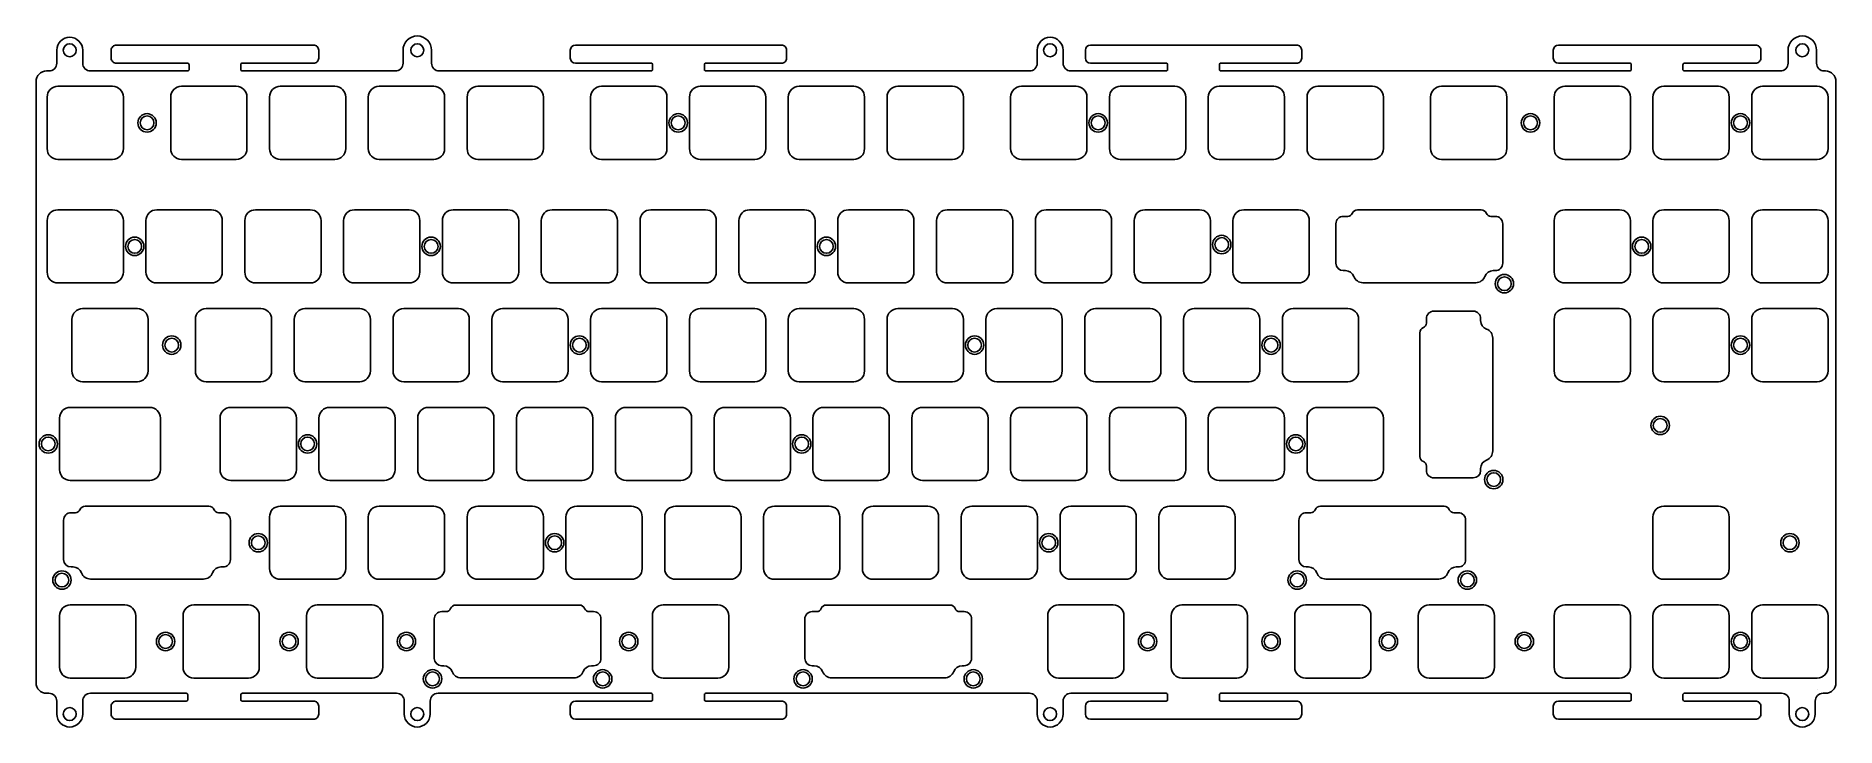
# Model space of a CAD drawing. Header units: millimetres. Extents: x -10 to 338, y -116 to 17.
import ezdxf

# ---------------------------------------------------------------- set-up
doc = ezdxf.new("R2010")
doc.units = ezdxf.units.MM
doc.layers.add('BLACK', color=7, linetype='CONTINUOUS')

msp = doc.modelspace()

# ---------------------------------------------------------------- linework, layer by layer
at = {"layer": 'BLACK', "linetype": 'Continuous'}
for p, q in [((-5.5, 11.500002), (-5.5, 14)), ((-0.5, 14), (-0.5, 11.5)), ((5, 14), (5, 12.5)), ((44, 15), (6, 15)), ((45, 12.5), (45, 14)), ((61.25, 11.5), (61.25, 14)), ((66.75, 14), (66.75, 11.5)), ((93.5, 14), (93.5, 12.5)), ((134.2, 15), (94.5, 15)), ((135.2, 12.5), (135.2, 14)), ((183.5, 11.5), (183.5, 14)), ((188.5, 14), (188.5, 11.5)), ((192.8, 14), (192.8, 12.5)), ((233.5, 15), (193.8, 15)), ((234.5, 12.5), (234.5, 14)), ((283, 14), (283, 12.5)), ((322, 15), (284, 15)), ((323, 12.5), (323, 14)), ((328.25, 11.5), (328.25, 14)), ((333.75, 14), (333.75, 11.5)), ((6, 11.5), (19.75, 11.5)), ((20, 10.25), (20, 11.25)), ((30, 11.25), (30, 10.25)), ((30.25, 11.5), (44, 11.5)), ((94.5, 11.5), (109.1, 11.5)), ((109.35, 10.25), (109.35, 11.25)), ((119.35, 11.25), (119.35, 10.25)), ((119.6, 11.5), (134.2, 11.5)), ((193.8, 11.5), (208.4, 11.5)), ((208.65, 10.25), (208.65, 11.25)), ((218.65, 11.25), (218.65, 10.25)), ((218.9, 11.5), (233.5, 11.5)), ((284, 11.5), (297.75, 11.5)), ((298, 10.25), (298, 11.25)), ((308, 11.25), (308, 10.25)), ((308.25, 11.5), (322, 11.5)), ((-9.5, -108), (-9.5, 8.000001)), ((-7.5, 10), (-7.000001, 10)), ((5.275, 7.050001), (-5.274997, 7.050001)), ((1, 10), (19.75, 10)), ((29.0875, 7.05), (18.537499, 7.05)), ((30.25, 10), (59.75, 10)), ((48.1375, 7.05), (37.587499, 7.05)), ((67.1875, 7.05), (56.637499, 7.05)), ((68.25, 10), (109.1, 10)), ((86.2375, 7.05), (75.687499, 7.05)), ((110.05, 7.05), (99.499999, 7.05)), ((129.1, 7.050001), (118.55, 7.050001)), ((119.6, 10), (182, 10)), ((148.15, 7.050001), (137.6, 7.050001)), ((167.2, 7.050001), (156.65, 7.050001)), ((191.0125, 7.05), (180.462499, 7.05)), ((190, 10), (208.4, 10)), ((210.0625, 7.05), (199.512499, 7.05)), ((229.1125, 7.05), (218.562499, 7.05)), ((218.9, 10), (297.75, 10)), ((248.1625, 7.05), (237.612499, 7.05)), ((271.975, 7.050001), (261.425, 7.050001)), ((295.7875, 7.050001), (285.2375, 7.050001)), ((314.8375, 7.050001), (304.2875, 7.050001)), ((308.25, 10), (326.75, 10)), ((333.8875, 7.050001), (323.3375, 7.050001)), ((335.25, 10), (335.5, 10)), ((337.5, 8), (337.5, -108)), ((-7.35, 4.974997), (-7.35, -4.974997)), ((7.35, 4.975001), (7.35, -4.974999)), ((16.4625, 4.975), (16.4625, -4.975001)), ((31.1625, 4.975), (31.1625, -4.975)), ((35.5125, 4.975), (35.5125, -4.975001)), ((50.2125, 4.975), (50.2125, -4.975)), ((54.5625, 4.975), (54.5625, -4.975001)), ((69.2625, 4.975), (69.2625, -4.975)), ((73.6125, 4.975), (73.6125, -4.975001)), ((88.3125, 4.975), (88.3125, -4.975)), ((97.425, 4.975), (97.425, -4.975001)), ((112.125, 4.975), (112.125, -4.975)), ((116.475, 4.975001), (116.475, -4.974999)), ((131.175, 4.975001), (131.175, -4.974999)), ((135.525, 4.975001), (135.525, -4.974999)), ((150.225, 4.975001), (150.225, -4.974999)), ((154.575, 4.975001), (154.575, -4.974999)), ((169.275, 4.975001), (169.275, -4.974999)), ((178.3875, 4.975), (178.3875, -4.975001)), ((193.0875, 4.975), (193.0875, -4.975)), ((197.4375, 4.975), (197.4375, -4.975001)), ((212.1375, 4.975), (212.1375, -4.975)), ((216.4875, 4.975), (216.4875, -4.975001)), ((231.1875, 4.975), (231.1875, -4.975)), ((235.5375, 4.975), (235.5375, -4.975001)), ((250.2375, 4.975), (250.2375, -4.975)), ((259.35, 4.975001), (259.35, -4.974999)), ((274.05, 4.975001), (274.05, -4.974999)), ((283.1625, 4.975001), (283.1625, -4.974999)), ((297.8625, 4.975001), (297.8625, -4.974999)), ((302.2125, 4.975001), (302.2125, -4.974999)), ((316.9125, 4.975001), (316.9125, -4.974999)), ((321.2625, 4.975001), (321.2625, -4.974999)), ((335.9625, 4.975001), (335.9625, -4.974999)), ((5.275, -7.049999), (-5.274998, -7.049999)), ((29.0875, -7.05), (18.5375, -7.05)), ((48.1375, -7.05), (37.5875, -7.05)), ((67.1875, -7.05), (56.6375, -7.05)), ((86.2375, -7.05), (75.6875, -7.05)), ((110.05, -7.05), (99.5, -7.05)), ((129.1, -7.049999), (118.55, -7.049999)), ((148.15, -7.049999), (137.6, -7.049999)), ((167.2, -7.049999), (156.65, -7.049999)), ((191.0125, -7.05), (180.4625, -7.05)), ((210.0625, -7.05), (199.5125, -7.05)), ((229.1125, -7.05), (218.5625, -7.05)), ((248.1625, -7.05), (237.6125, -7.05)), ((271.975, -7.049999), (261.425, -7.049999)), ((295.7875, -7.049999), (285.2375, -7.049999)), ((314.8375, -7.049999), (304.2875, -7.049999)), ((333.8875, -7.049999), (323.3375, -7.049999)), ((5.275, -16.762499), (-5.274996, -16.762499)), ((24.325, -16.762499), (13.775, -16.762499)), ((43.375, -16.762499), (32.825, -16.762499)), ((62.425, -16.762499), (51.875, -16.762499)), ((81.475, -16.762499), (70.925, -16.762499)), ((100.525, -16.762499), (89.975, -16.762499)), ((119.575, -16.762499), (109.025, -16.762499)), ((138.625, -16.762499), (128.075, -16.762499)), ((157.675, -16.762499), (147.125, -16.762499)), ((176.725, -16.762499), (166.175, -16.762499)), ((195.775, -16.7625), (185.224999, -16.7625)), ((214.825, -16.7625), (204.274999, -16.7625)), ((233.875, -16.7625), (223.324999, -16.7625)), ((245.247375, -16.784911), (245.247375, -16.7849)), ((245.247375, -16.7849), (269.102575, -16.7849)), ((295.7875, -16.762499), (285.2375, -16.762499)), ((314.8375, -16.762499), (304.2875, -16.762499)), ((333.8875, -16.762499), (323.3375, -16.762499)), ((-7.35, -18.837503), (-7.35, -28.787497)), ((7.35, -18.837499), (7.35, -28.787499)), ((11.7, -18.837499), (11.7, -28.787499)), ((26.4, -18.837499), (26.4, -28.787499)), ((30.75, -18.837499), (30.75, -28.787499)), ((45.45, -18.837499), (45.45, -28.787499)), ((49.8, -18.837499), (49.8, -28.787499)), ((64.5, -18.837499), (64.5, -28.787499)), ((68.85, -18.837499), (68.85, -28.787499)), ((83.55, -18.837499), (83.55, -28.787499)), ((87.9, -18.837499), (87.9, -28.787499)), ((102.6, -18.837499), (102.6, -28.787499)), ((106.95, -18.837499), (106.95, -28.787499)), ((121.65, -18.837499), (121.65, -28.787499)), ((126, -18.837499), (126, -28.787499)), ((140.7, -18.837499), (140.7, -28.787499)), ((145.05, -18.837499), (145.05, -28.787499)), ((159.75, -18.837499), (159.75, -28.787499)), ((164.1, -18.837499), (164.1, -28.787499)), ((178.8, -18.837499), (178.8, -28.787499)), ((183.15, -18.8375), (183.15, -28.787501)), ((197.85, -18.8375), (197.85, -28.7875)), ((202.2, -18.8375), (202.2, -28.787501)), ((216.9, -18.8375), (216.9, -28.7875)), ((221.25, -18.8375), (221.25, -28.787501)), ((235.95, -18.8375), (235.95, -28.7875)), ((241.099485, -27.06294), (241.099485, -19.4622)), ((242.536512, -18.03706), (243.390075, -18.03706)), ((243.390075, -18.037048), (243.390075, -18.03706)), ((270.959775, -18.03706), (271.825375, -18.03706)), ((273.250365, -19.46206), (273.250365, -27.0629)), ((283.1625, -18.837499), (283.1625, -28.787499)), ((297.8625, -18.837499), (297.8625, -28.787499)), ((302.2125, -18.837499), (302.2125, -28.787499)), ((316.9125, -18.837499), (316.9125, -28.787499)), ((321.2625, -18.837499), (321.2625, -28.787499)), ((335.9625, -18.837499), (335.9625, -28.787499)), ((5.275, -30.862499), (-5.274998, -30.862499)), ((24.325, -30.862499), (13.775, -30.862499)), ((43.375, -30.862499), (32.825, -30.862499)), ((62.425, -30.862499), (51.875, -30.862499)), ((81.475, -30.862499), (70.925, -30.862499)), ((100.525, -30.862499), (89.975, -30.862499)), ((119.575, -30.862499), (109.025, -30.862499)), ((138.625, -30.862499), (128.075, -30.862499)), ((157.675, -30.862499), (147.125, -30.862499)), ((176.725, -30.862499), (166.175, -30.862499)), ((195.775, -30.8625), (185.225, -30.8625)), ((214.825, -30.8625), (204.275, -30.8625)), ((233.875, -30.8625), (223.325, -30.8625)), ((242.928575, -28.48794), (242.524475, -28.48794)), ((268.050425, -30.82441), (246.299575, -30.82441)), ((271.813458, -28.48794), (271.421325, -28.48794)), ((295.7875, -30.862499), (285.2375, -30.862499)), ((314.8375, -30.862499), (304.2875, -30.862499)), ((333.8875, -30.862499), (323.3375, -30.862499)), ((-2.5875, -37.887503), (-2.5875, -47.837497)), ((10.0375, -35.812499), (-0.512496, -35.812499)), ((12.1125, -37.887499), (12.1125, -47.837499)), ((21.225, -37.887499), (21.225, -47.837499)), ((33.85, -35.812499), (23.3, -35.812499)), ((35.925, -37.887499), (35.925, -47.837499)), ((40.275, -37.887499), (40.275, -47.837499)), ((52.9, -35.812499), (42.35, -35.812499)), ((54.975, -37.887499), (54.975, -47.837499)), ((59.325, -37.887499), (59.325, -47.837499)), ((71.95, -35.812499), (61.4, -35.812499)), ((74.025, -37.887499), (74.025, -47.837499)), ((78.375, -37.887499), (78.375, -47.837499)), ((91, -35.812499), (80.45, -35.812499)), ((93.075, -37.887499), (93.075, -47.837499)), ((97.425, -37.887499), (97.425, -47.837499)), ((110.05, -35.812499), (99.5, -35.812499)), ((112.125, -37.887499), (112.125, -47.837499)), ((116.475, -37.887499), (116.475, -47.837499)), ((129.1, -35.812499), (118.55, -35.812499)), ((131.175, -37.887499), (131.175, -47.837499)), ((135.525, -37.887499), (135.525, -47.837499)), ((148.15, -35.812499), (137.6, -35.812499)), ((150.225, -37.887499), (150.225, -47.837499)), ((154.575, -37.887499), (154.575, -47.837499)), ((167.2, -35.812499), (156.65, -35.812499)), ((169.275, -37.887499), (169.275, -47.837499)), ((173.625, -37.887499), (173.625, -47.837499)), ((186.25, -35.812499), (175.7, -35.812499)), ((188.325, -37.887499), (188.325, -47.837499)), ((192.675, -37.887499), (192.675, -47.837499)), ((205.3, -35.812499), (194.75, -35.812499)), ((207.375, -37.887499), (207.375, -47.837499)), ((211.725, -37.887499), (211.725, -47.837499)), ((224.35, -35.812499), (213.8, -35.812499)), ((226.425, -37.887499), (226.425, -47.837499)), ((230.775, -37.887499), (230.775, -47.837499)), ((243.4, -35.812499), (232.85, -35.812499)), ((245.475, -37.887499), (245.475, -47.837499)), ((258.54331, -38.602725), (258.54331, -37.737125)), ((259.96831, -36.312135), (267.56915, -36.312135)), ((268.99419, -37.749042), (268.99419, -38.141175)), ((283.1625, -37.887499), (283.1625, -47.837499)), ((295.7875, -35.812499), (285.2375, -35.812499)), ((297.8625, -37.887499), (297.8625, -47.837499)), ((302.2125, -37.887499), (302.2125, -47.837499)), ((314.8375, -35.812499), (304.2875, -35.812499)), ((316.9125, -37.887499), (316.9125, -47.837499)), ((321.2625, -37.887499), (321.2625, -47.837499)), ((333.8875, -35.812499), (323.3375, -35.812499)), ((335.9625, -37.887499), (335.9625, -47.837499)), ((257.29115, -64.315125), (257.29115, -40.459925)), ((271.33066, -41.512075), (271.33066, -63.262925)), ((10.0375, -49.912499), (-0.512497, -49.912499)), ((33.85, -49.912499), (23.3, -49.912499)), ((52.9, -49.912499), (42.35, -49.912499)), ((71.95, -49.912499), (61.4, -49.912499)), ((91, -49.912499), (80.45, -49.912499)), ((110.05, -49.912499), (99.5, -49.912499)), ((129.1, -49.912499), (118.55, -49.912499)), ((148.15, -49.912499), (137.6, -49.912499)), ((167.2, -49.912499), (156.65, -49.912499)), ((186.25, -49.912499), (175.7, -49.912499)), ((205.3, -49.912499), (194.75, -49.912499)), ((224.35, -49.912499), (213.8, -49.912499)), ((243.4, -49.912499), (232.85, -49.912499)), ((295.7875, -49.912499), (285.2375, -49.912499)), ((314.8375, -49.912499), (304.2875, -49.912499)), ((333.8875, -49.912499), (323.3375, -49.912499)), ((12.41875, -54.862499), (-2.893746, -54.862499)), ((38.6125, -54.862499), (28.0625, -54.862499)), ((57.6625, -54.862499), (47.1125, -54.862499)), ((76.7125, -54.862499), (66.1625, -54.862499)), ((95.7625, -54.862499), (85.2125, -54.862499)), ((114.8125, -54.862499), (104.2625, -54.862499)), ((133.8625, -54.862499), (123.3125, -54.862499)), ((152.9125, -54.862499), (142.3625, -54.862499)), ((171.9625, -54.862499), (161.4125, -54.862499)), ((191.0125, -54.862499), (180.4625, -54.862499)), ((210.0625, -54.862499), (199.5125, -54.862499)), ((229.1125, -54.862499), (218.5625, -54.862499)), ((248.1625, -54.8625), (237.612499, -54.8625)), ((-4.96875, -56.937503), (-4.96875, -66.887497)), ((14.49375, -56.937499), (14.49375, -66.887499)), ((25.9875, -56.937499), (25.9875, -66.887499)), ((40.6875, -56.937499), (40.6875, -66.887499)), ((45.0375, -56.937499), (45.0375, -66.887499)), ((59.7375, -56.937499), (59.7375, -66.887499)), ((64.0875, -56.937499), (64.0875, -66.887499)), ((78.7875, -56.937499), (78.7875, -66.887499)), ((83.1375, -56.937499), (83.1375, -66.887499)), ((97.8375, -56.937499), (97.8375, -66.887499)), ((102.1875, -56.937499), (102.1875, -66.887499)), ((116.8875, -56.937499), (116.8875, -66.887499)), ((121.2375, -56.937499), (121.2375, -66.887499)), ((135.9375, -56.937499), (135.9375, -66.887499)), ((140.2875, -56.937499), (140.2875, -66.887499)), ((154.9875, -56.937499), (154.9875, -66.887499)), ((159.3375, -56.937499), (159.3375, -66.887499)), ((174.0375, -56.937499), (174.0375, -66.887499)), ((178.3875, -56.937499), (178.3875, -66.887499)), ((193.0875, -56.937499), (193.0875, -66.887499)), ((197.4375, -56.937499), (197.4375, -66.887499)), ((212.1375, -56.937499), (212.1375, -66.887499)), ((216.4875, -56.937499), (216.4875, -66.887499)), ((231.1875, -56.937499), (231.1875, -66.887499)), ((235.5375, -56.9375), (235.5375, -66.887501)), ((250.2375, -56.9375), (250.2375, -66.8875)), ((257.291161, -64.315125), (257.29115, -64.315125)), ((12.41875, -68.962499), (-2.893748, -68.962499)), ((38.6125, -68.962499), (28.0625, -68.962499)), ((57.6625, -68.962499), (47.1125, -68.962499)), ((76.7125, -68.962499), (66.1625, -68.962499)), ((95.7625, -68.962499), (85.2125, -68.962499)), ((114.8125, -68.962499), (104.2625, -68.962499)), ((133.8625, -68.962499), (123.3125, -68.962499)), ((152.9125, -68.962499), (142.3625, -68.962499)), ((171.9625, -68.962499), (161.4125, -68.962499)), ((191.0125, -68.962499), (180.4625, -68.962499)), ((210.0625, -68.962499), (199.5125, -68.962499)), ((229.1125, -68.962499), (218.5625, -68.962499)), ((248.1625, -68.9625), (237.6125, -68.9625)), ((258.543298, -66.172425), (258.54331, -66.172425)), ((258.54331, -67.025988), (258.54331, -66.172425)), ((267.56919, -68.463015), (259.96845, -68.463015)), ((268.99419, -66.633925), (268.99419, -67.038025)), ((-2.732238, -75.18706), (-1.878675, -75.18706)), ((-1.878675, -75.187048), (-1.878675, -75.18706)), ((-0.021375, -73.934911), (-0.021375, -73.9349)), ((-0.021375, -73.9349), (23.833825, -73.9349)), ((25.691025, -75.18706), (26.556625, -75.18706)), ((35.5125, -75.987499), (35.5125, -85.937499)), ((48.1375, -73.912499), (37.5875, -73.912499)), ((50.2125, -75.987499), (50.2125, -85.937499)), ((54.5625, -75.987499), (54.5625, -85.937499)), ((67.1875, -73.912499), (56.6375, -73.912499)), ((69.2625, -75.987499), (69.2625, -85.937499)), ((73.6125, -75.987499), (73.6125, -85.937499)), ((86.2375, -73.912499), (75.6875, -73.912499)), ((88.3125, -75.987499), (88.3125, -85.937499)), ((92.6625, -75.987499), (92.6625, -85.937499)), ((105.2875, -73.912499), (94.7375, -73.912499)), ((107.3625, -75.987499), (107.3625, -85.937499)), ((111.7125, -75.987499), (111.7125, -85.937499)), ((124.3375, -73.912499), (113.7875, -73.912499)), ((126.4125, -75.987499), (126.4125, -85.937499)), ((130.7625, -75.987499), (130.7625, -85.937499)), ((143.3875, -73.912499), (132.8375, -73.912499)), ((145.4625, -75.987499), (145.4625, -85.937499)), ((149.8125, -75.987499), (149.8125, -85.937499)), ((162.4375, -73.912499), (151.8875, -73.912499)), ((164.5125, -75.987499), (164.5125, -85.937499)), ((168.8625, -75.987499), (168.8625, -85.937499)), ((181.4875, -73.912499), (170.9375, -73.912499)), ((183.5625, -75.987499), (183.5625, -85.937499)), ((187.912499, -75.987499), (187.912499, -85.937499)), ((200.5375, -73.912499), (189.9875, -73.912499)), ((202.6125, -75.987499), (202.612499, -75.987499)), ((202.612499, -75.987499), (202.612499, -85.937499)), ((206.962499, -75.987499), (206.962499, -85.937499)), ((219.5875, -73.912499), (209.0375, -73.912499)), ((221.6625, -75.987499), (221.662499, -75.987499)), ((221.662499, -75.987499), (221.662499, -85.937499)), ((235.392762, -75.18706), (236.246325, -75.18706)), ((236.246325, -75.187048), (236.246325, -75.18706)), ((238.103625, -73.9349), (261.958825, -73.9349)), ((238.103625, -73.934911), (238.103625, -73.9349)), ((263.816025, -75.18706), (264.681625, -75.18706)), ((302.2125, -75.987499), (302.2125, -85.937499)), ((314.8375, -73.912499), (304.2875, -73.912499)), ((316.9125, -75.987499), (316.9125, -85.937499)), ((-4.169265, -84.21294), (-4.169265, -76.6122)), ((27.981615, -76.61206), (27.981615, -84.2129)), ((233.955735, -84.21294), (233.955735, -76.6122)), ((266.106615, -76.61206), (266.106615, -84.2129)), ((-2.340175, -85.63794), (-2.744275, -85.63794)), ((26.544708, -85.63794), (26.152575, -85.63794)), ((235.784825, -85.63794), (235.380725, -85.63794)), ((264.669708, -85.63794), (264.277575, -85.63794)), ((22.781675, -87.97441), (1.030825, -87.97441)), ((48.1375, -88.012499), (37.5875, -88.012499)), ((67.1875, -88.012499), (56.6375, -88.012499)), ((86.2375, -88.012499), (75.6875, -88.012499)), ((105.2875, -88.012499), (94.7375, -88.012499)), ((124.3375, -88.012499), (113.7875, -88.012499)), ((143.3875, -88.012499), (132.8375, -88.012499)), ((162.4375, -88.012499), (151.8875, -88.012499)), ((181.4875, -88.012499), (170.9375, -88.012499)), ((200.5375, -88.012499), (189.9875, -88.012499)), ((219.5875, -88.012499), (209.0375, -88.012499)), ((260.906675, -87.97441), (239.155825, -87.97441)), ((314.8375, -88.012499), (304.2875, -88.012499)), ((7.65625, -92.9625), (-2.893751, -92.9625)), ((31.46875, -92.9625), (20.918749, -92.9625)), ((55.28125, -92.9625), (44.731249, -92.9625)), ((71.416125, -92.984911), (71.416125, -92.9849)), ((71.416125, -92.9849), (95.271325, -92.9849)), ((121.95625, -92.9625), (111.406249, -92.9625)), ((142.853625, -92.984911), (142.853625, -92.9849)), ((142.853625, -92.9849), (166.708825, -92.9849)), ((198.15625, -92.9625), (187.606249, -92.9625)), ((221.96875, -92.9625), (211.418749, -92.9625)), ((245.78125, -92.9625), (235.231249, -92.9625)), ((269.59375, -92.9625), (259.043749, -92.9625)), ((295.7875, -92.962499), (285.2375, -92.962499)), ((314.8375, -92.962499), (304.2875, -92.962499)), ((333.8875, -92.962499), (323.3375, -92.962499)), ((-4.96875, -95.0375), (-4.96875, -104.987501)), ((9.73125, -95.0375), (9.73125, -104.9875)), ((18.84375, -95.0375), (18.84375, -104.987501)), ((33.54375, -95.0375), (33.54375, -104.9875)), ((42.65625, -95.0375), (42.65625, -104.987501)), ((57.35625, -95.0375), (57.35625, -104.9875)), ((67.268235, -103.26294), (67.268235, -95.6622)), ((68.705262, -94.23706), (69.558825, -94.23706)), ((69.558825, -94.237048), (69.558825, -94.23706)), ((97.128525, -94.23706), (97.994125, -94.23706)), ((99.419115, -95.66206), (99.419115, -103.2629)), ((109.33125, -95.0375), (109.33125, -104.987501)), ((124.03125, -95.0375), (124.03125, -104.9875)), ((138.705735, -103.26294), (138.705735, -95.6622)), ((140.142762, -94.23706), (140.996325, -94.23706)), ((140.996325, -94.237048), (140.996325, -94.23706)), ((168.566025, -94.23706), (169.431625, -94.23706)), ((170.856615, -95.66206), (170.856615, -103.2629)), ((185.53125, -95.0375), (185.53125, -104.987501)), ((200.23125, -95.0375), (200.23125, -104.9875)), ((209.34375, -95.0375), (209.34375, -104.987501)), ((224.04375, -95.0375), (224.04375, -104.9875)), ((233.15625, -95.0375), (233.15625, -104.987501)), ((247.85625, -95.0375), (247.85625, -104.9875)), ((256.96875, -95.0375), (256.96875, -104.987501)), ((271.66875, -95.0375), (271.66875, -104.9875)), ((283.1625, -95.037499), (283.1625, -104.987499)), ((297.8625, -95.037499), (297.8625, -104.987499)), ((302.2125, -95.037499), (302.2125, -104.987499)), ((316.9125, -95.037499), (316.9125, -104.987499)), ((321.2625, -95.037499), (321.2625, -104.987499)), ((335.9625, -95.037499), (335.9625, -104.987499)), ((7.65625, -107.0625), (-2.89375, -107.0625)), ((31.46875, -107.0625), (20.91875, -107.0625)), ((55.28125, -107.0625), (44.73125, -107.0625)), ((69.097325, -104.68794), (68.693225, -104.68794)), ((94.219175, -107.02441), (72.468325, -107.02441)), ((97.982208, -104.68794), (97.590075, -104.68794)), ((121.95625, -107.0625), (111.40625, -107.0625)), ((140.534825, -104.68794), (140.130725, -104.68794)), ((165.656675, -107.02441), (143.905825, -107.02441)), ((169.419708, -104.68794), (169.027575, -104.68794)), ((198.15625, -107.0625), (187.60625, -107.0625)), ((221.96875, -107.0625), (211.41875, -107.0625)), ((245.78125, -107.0625), (235.23125, -107.0625)), ((269.59375, -107.0625), (259.04375, -107.0625)), ((295.7875, -107.062499), (285.2375, -107.062499)), ((314.8375, -107.062499), (304.2875, -107.062499)), ((333.8875, -107.062499), (323.3375, -107.062499)), ((-7.500001, -110), (-7.000002, -110)), ((19.5, -110), (1, -110)), ((19.75, -111.25), (19.75, -110.25)), ((30, -110.25), (30, -111.25)), ((30.25, -110), (60, -110)), ((68, -110), (109.1, -110)), ((109.35, -111.25), (109.35, -110.25)), ((119.35, -110.25), (119.35, -111.25)), ((119.6, -110), (182, -110)), ((190, -110), (208.4, -110)), ((208.65, -110.25), (208.65, -111.25)), ((218.65, -111.25), (218.65, -110.25)), ((297.75, -110), (218.9, -110)), ((298, -111.25), (298, -110.25)), ((308, -110.25), (308, -111.25)), ((327, -110), (308.25, -110)), ((333.863799, -109.311539), (333.863799, -109.311513)), ((335, -110), (335.5, -110)), ((-5.5, -114), (-5.5, -111.500001)), ((-0.5, -111.5), (-0.5, -114)), ((5, -112.5), (5, -114)), ((19.5, -111.5), (6, -111.5)), ((44, -111.5), (30.25, -111.5)), ((45, -114), (45, -112.5)), ((61.5, -114), (61.5, -111.5)), ((66.5, -111.5), (66.5, -114)), ((93.5, -112.5), (93.5, -114)), ((109.1, -111.5), (94.5, -111.5)), ((134.2, -111.5), (119.6, -111.5)), ((135.2, -114), (135.2, -112.5)), ((183.5, -114), (183.5, -111.5)), ((188.5, -114), (188.5, -111.5)), ((192.8, -114), (192.8, -112.5)), ((193.8, -111.5), (208.4, -111.5)), ((218.9, -111.5), (233.5, -111.5)), ((234.5, -112.5), (234.5, -114)), ((283, -112.5), (283, -114)), ((297.75, -111.5), (284, -111.5)), ((322, -111.5), (308.25, -111.5)), ((323, -114), (323, -112.5)), ((328.5, -114), (328.5, -111.5)), ((333.5, -111.5), (333.5, -114)), ((6, -115), (44, -115)), ((94.5, -115), (134.2, -115)), ((233.5, -115), (193.8, -115)), ((284, -115), (322, -115))]:
    msp.add_line(p, q, dxfattribs=at)
at = {"layer": 'BLACK'}
for centre, radius in [((-3, 14), 1.25), ((64, 14), 1.25), ((186, 14), 1.25), ((331, 14), 1.25), ((11.906249, 0.000001), 1.775), ((11.906249, 0.000001), 1.325), ((114.299999, 0.000001), 1.775), ((114.299999, 0.000001), 1.325), ((195.262499, 0.000001), 1.775), ((195.262499, 0.000001), 1.325), ((278.606249, 0.000001), 1.775), ((278.606249, 0.000001), 1.325), ((319.087499, 0.000001), 1.775), ((319.087499, 0.000001), 1.325), ((9.524999, -23.812499), 1.775), ((9.524999, -23.812499), 1.325), ((66.674999, -23.812499), 1.775), ((66.674999, -23.812499), 1.325), ((142.874999, -23.812499), 1.775), ((142.874999, -23.812499), 1.325), ((219.084199, -23.462499), 1.775), ((219.084199, -23.462499), 1.325), ((300.037499, -23.812499), 1.775), ((300.037499, -23.812499), 1.325), ((273.575, -31.0125), 1.775), ((273.575, -31.0125), 1.325), ((16.668749, -42.862499), 1.775), ((16.668749, -42.862499), 1.325), ((95.249999, -42.862499), 1.775), ((95.249999, -42.862499), 1.325), ((171.449999, -42.862499), 1.775), ((171.449999, -42.862499), 1.325), ((228.599999, -42.862499), 1.775), ((228.599999, -42.862499), 1.325), ((319.087499, -42.862499), 1.775), ((319.087499, -42.862499), 1.325), ((303.609374, -58.340624), 1.775), ((303.609374, -58.340624), 1.325), ((-7.143751, -61.912499), 1.775), ((-7.143751, -61.912499), 1.325), ((42.862499, -61.912499), 1.775), ((42.862499, -61.912499), 1.325), ((138.112499, -61.912499), 1.775), ((138.112499, -61.912499), 1.325), ((233.3625, -61.9125), 1.775), ((233.3625, -61.9125), 1.325), ((271.51875, -68.7875), 1.775), ((271.51875, -68.7875), 1.325), ((33.337499, -80.962499), 1.775), ((33.337499, -80.962499), 1.325), ((90.487499, -80.962499), 1.775), ((90.487499, -80.962499), 1.325), ((185.737499, -80.962499), 1.775), ((185.737499, -80.962499), 1.325), ((328.612499, -80.962499), 1.775), ((328.612499, -80.962499), 1.325), ((-4.49375, -88.1625), 1.775), ((233.63125, -88.1625), 1.775), ((266.43125, -88.1625), 1.775), ((-4.49375, -88.1625), 1.325), ((233.63125, -88.1625), 1.325), ((266.43125, -88.1625), 1.325), ((15.478199, -100.0125), 1.775), ((15.478199, -100.0125), 1.325), ((39.290699, -100.0125), 1.775), ((39.290699, -100.0125), 1.325), ((61.912574, -100.0125), 1.775), ((61.912574, -100.0125), 1.325), ((104.775074, -100.0125), 1.775), ((104.775074, -100.0125), 1.325), ((204.787574, -100.0125), 1.775), ((204.787574, -100.0125), 1.325), ((228.600074, -100.0125), 1.775), ((228.600074, -100.0125), 1.325), ((251.221949, -100.0125), 1.775), ((251.221949, -100.0125), 1.325), ((277.415624, -100.012499), 1.775), ((277.415624, -100.012499), 1.325), ((319.087499, -100.012499), 1.775), ((319.087499, -100.012499), 1.325), ((66.94375, -107.2125), 1.775), ((66.94375, -107.2125), 1.325), ((99.74375, -107.2125), 1.775), ((99.74375, -107.2125), 1.325), ((138.38125, -107.2125), 1.775), ((138.38125, -107.2125), 1.325), ((171.18125, -107.2125), 1.775), ((171.18125, -107.2125), 1.325), ((-3, -114), 1.25), ((64, -114), 1.25), ((186, -114), 1.25), ((331, -114), 1.25)]:
    msp.add_circle(centre, radius, dxfattribs=at)
for centre, radius, start, end in [((-3, 14), 2.5, 0, 180), ((5.999999, 14.000001), 0.999999, 89.9999427, 180.0000573), ((44.000049, 14.000001), 0.999999, 359.9999427, 90.0028075), ((64, 14), 2.75, 0, 180), ((94.500049, 14.000001), 1.000049, 90.0028075, 180.00005729), ((134.200049, 14.000001), 0.999999, 359.9999427, 90.0028075), ((186, 14), 2.5, 0, 180), ((193.800049, 14.000001), 1.000049, 90.0028075, 180.00005729), ((233.500049, 14.000001), 0.999999, 359.9999427, 90.0028075), ((284.000049, 14.000001), 1.000049, 90.0028075, 180.00005729), ((322.000049, 14.000001), 0.999999, 359.9999427, 90.0028075), ((331, 14), 2.75, 0, 180), ((-7.000001, 11.500001), 1.500001, 270, 0.0000382), ((1.000001, 11.500001), 1.500001, 180.0000382, 269.9999618), ((5.999999, 12.499999), 0.999999, 179.9999427, 270.0000573), ((19.750049, 11.250001), 0.249999, 359.99977077, 90.01123002), ((30.249949, 11.250001), 0.249949, 89.98831161, 180.00022923), ((44.000049, 12.500001), 0.999951, 269.99719251, 359.9999427), ((59.750049, 11.500001), 1.499951, 269.99812834, 359.9999618), ((68.250049, 11.500001), 1.500001, 180.0000382, 269.99812834), ((94.500049, 12.500001), 1.000001, 180.00005729, 269.99719251), ((109.100049, 11.250001), 0.249999, 359.99977077, 90.01123002), ((119.599949, 11.250001), 0.249949, 89.98831161, 180.00022923), ((134.200049, 12.500001), 0.999951, 269.99719251, 359.9999427), ((182.000049, 11.500001), 1.499951, 269.99812834, 359.9999618), ((190.000049, 11.500001), 1.500001, 180.0000382, 269.99812834), ((193.800049, 12.500001), 1.000001, 180.00005729, 269.99719251), ((208.400049, 11.250001), 0.249999, 359.99977077, 90.01123002), ((218.899949, 11.250001), 0.249949, 89.98831161, 180.00022923), ((233.500049, 12.500001), 0.999951, 269.99719251, 359.9999427), ((284.000049, 12.500001), 1.000001, 180.00005729, 269.99719251), ((297.750049, 11.250001), 0.249999, 359.99977077, 90.01123002), ((308.249949, 11.250001), 0.249949, 89.98831161, 180.00022923), ((322.000049, 12.500001), 0.999951, 269.99719251, 359.9999427), ((326.750049, 11.500001), 1.499951, 269.99812834, 359.9999618), ((335.250049, 11.500001), 1.500001, 180.0000382, 269.99812834), ((-7.500001, 8.000001), 1.999999, 89.99997135, 180), ((-5.274996, 4.974997), 2.075004, 90.00002761, 180), ((5.275, 4.975001), 2.075, 0, 90), ((18.537504, 4.974996), 2.075004, 90.00013806, 179.99988955), ((19.750049, 10.250001), 0.249951, 269.98877007, 359.99977077), ((29.0875, 4.975), 2.075, 0, 90), ((30.249949, 10.250001), 0.250001, 180.00022923, 270.01168829), ((37.587504, 4.974996), 2.075004, 90.00013806, 179.99988955), ((48.1375, 4.975), 2.075, 0, 90), ((56.637504, 4.974996), 2.075004, 90.00013806, 179.99988955), ((67.1875, 4.975), 2.075, 0, 90), ((75.687504, 4.974996), 2.075004, 90.00013806, 179.99988955), ((86.2375, 4.975), 2.075, 0, 90), ((99.500004, 4.974996), 2.075004, 90.00013806, 179.99988955), ((109.100049, 10.250001), 0.249951, 269.98877007, 359.99977077), ((110.05, 4.975), 2.075, 0, 90), ((118.55, 4.975001), 2.075, 90, 180), ((119.599949, 10.250001), 0.250001, 180.00022923, 270.01168829), ((129.1, 4.975001), 2.075, 0, 90), ((137.6, 4.975001), 2.075, 90, 180), ((148.15, 4.975001), 2.075, 0, 90), ((156.65, 4.975001), 2.075, 90, 180), ((167.2, 4.975001), 2.075, 0, 90), ((180.462504, 4.974996), 2.075004, 90.00013806, 179.99988955), ((191.0125, 4.975), 2.075, 0, 90), ((199.512504, 4.974996), 2.075004, 90.00013806, 179.99988955), ((208.400049, 10.250001), 0.249951, 269.98877007, 359.99977077), ((210.0625, 4.975), 2.075, 0, 90), ((218.562504, 4.974996), 2.075004, 90.00013806, 179.99988955), ((218.899949, 10.250001), 0.250001, 180.00022923, 270.01168829), ((229.1125, 4.975), 2.075, 0, 90), ((237.612504, 4.974996), 2.075004, 90.00013806, 179.99988955), ((248.1625, 4.975), 2.075, 0, 90), ((261.425, 4.975001), 2.075, 90, 180), ((271.975, 4.975001), 2.075, 0, 90), ((285.2375, 4.975001), 2.075, 90, 180), ((295.7875, 4.975001), 2.075, 0, 90), ((297.750049, 10.250001), 0.249951, 269.98877007, 359.99977077), ((304.2875, 4.975001), 2.075, 90, 180), ((308.249949, 10.250001), 0.250001, 180.00022923, 270.01168829), ((314.8375, 4.975001), 2.075, 0, 90), ((323.3375, 4.975001), 2.075, 90, 180), ((333.8875, 4.975001), 2.075, 0, 90), ((335.500049, 8.000001), 1.999999, 359.99997135, 90.00140375), ((-5.274998, -4.974997), 2.075002, 180, 270), ((5.275, -4.974999), 2.075, 270, 0), ((18.537502, -4.974998), 2.075002, 180.00008284, 269.99994478), ((29.0875, -4.975), 2.075, 270, 0), ((37.587502, -4.974998), 2.075002, 180.00008284, 269.99994478), ((48.1375, -4.975), 2.075, 270, 0), ((56.637502, -4.974998), 2.075002, 180.00008284, 269.99994478), ((67.1875, -4.975), 2.075, 270, 0), ((75.687502, -4.974998), 2.075002, 180.00008284, 269.99994478), ((86.2375, -4.975), 2.075, 270, 0), ((99.500002, -4.974998), 2.075002, 180.00008284, 269.99994478), ((110.05, -4.975), 2.075, 270, 0), ((118.55, -4.974999), 2.075, 180, 270), ((129.1, -4.974999), 2.075, 270, 0), ((137.6, -4.974999), 2.075, 180, 270), ((148.15, -4.974999), 2.075, 270, 0), ((156.65, -4.974999), 2.075, 180, 270), ((167.2, -4.974999), 2.075, 270, 0), ((180.462502, -4.974998), 2.075002, 180.00008284, 269.99994478), ((191.0125, -4.975), 2.075, 270, 0), ((199.512502, -4.974998), 2.075002, 180.00008284, 269.99994478), ((210.0625, -4.975), 2.075, 270, 0), ((218.562502, -4.974998), 2.075002, 180.00008284, 269.99994478), ((229.1125, -4.975), 2.075, 270, 0), ((237.612502, -4.974998), 2.075002, 180.00008284, 269.99994478), ((248.1625, -4.975), 2.075, 270, 0), ((261.425, -4.974999), 2.075, 180, 270), ((271.975, -4.974999), 2.075, 270, 0), ((285.2375, -4.974999), 2.075, 180, 270), ((295.7875, -4.974999), 2.075, 270, 0), ((304.2875, -4.974999), 2.075, 180, 270), ((314.8375, -4.974999), 2.075, 270, 0), ((323.3375, -4.974999), 2.075, 180, 270), ((333.8875, -4.974999), 2.075, 270, 0), ((-5.274996, -18.837503), 2.075004, 90, 180), ((5.275, -18.837499), 2.075, 0, 90), ((13.775, -18.837499), 2.075, 90, 180), ((24.325, -18.837499), 2.075, 0, 90), ((32.825, -18.837499), 2.075, 90, 180), ((43.375, -18.837499), 2.075, 0, 90), ((51.875, -18.837499), 2.075, 90, 180), ((62.425, -18.837499), 2.075, 0, 90), ((70.925, -18.837499), 2.075, 90, 180), ((81.475, -18.837499), 2.075, 0, 90), ((89.975, -18.837499), 2.075, 90, 180), ((100.525, -18.837499), 2.075, 0, 90), ((109.025, -18.837499), 2.075, 90, 180), ((119.575, -18.837499), 2.075, 0, 90), ((128.075, -18.837499), 2.075, 90, 180), ((138.625, -18.837499), 2.075, 0, 90), ((147.125, -18.837499), 2.075, 90, 180), ((157.675, -18.837499), 2.075, 0, 90), ((166.175, -18.837499), 2.075, 90, 180), ((176.725, -18.837499), 2.075, 0, 90), ((185.225004, -18.837504), 2.075004, 90.00013806, 179.99988955), ((195.775, -18.8375), 2.075, 0, 90), ((204.275004, -18.837504), 2.075004, 90.00013806, 179.99988955), ((214.825, -18.8375), 2.075, 0, 90), ((223.325004, -18.837504), 2.075004, 90.00013806, 179.99988955), ((233.875, -18.8375), 2.075, 0, 90), ((245.247274, -17.859851), 1.07494, 89.99461656, 157.97750247), ((269.10254, -17.85989), 1.07499, 22.02370504, 89.99813454), ((285.2375, -18.837499), 2.075, 90, 180), ((295.7875, -18.837499), 2.075, 0, 90), ((304.2875, -18.837499), 2.075, 90, 180), ((314.8375, -18.837499), 2.075, 0, 90), ((323.3375, -18.837499), 2.075, 90, 180), ((333.8875, -18.837499), 2.075, 0, 90), ((242.524567, -19.462092), 1.425082, 89.51974267, 180.00434217), ((243.390124, -17.108671), 0.928376, 269.99697591, 337.97782841), ((270.9598, -17.1086), 0.92846, 202.02452102, 269.99845724), ((271.8254, -19.462), 1.42494, 359.99758749, 90.00100523), ((242.524486, -27.062939), 1.425001, 180.00004021, 269.99955772), ((271.82524, -27.06286), 1.425125, 269.52631186, 359.99839184), ((-5.274998, -28.787497), 2.075002, 180, 270), ((5.275, -28.787499), 2.075, 270, 0), ((13.775, -28.787499), 2.075, 180, 270), ((24.325, -28.787499), 2.075, 270, 0), ((32.825, -28.787499), 2.075, 180, 270), ((43.375, -28.787499), 2.075, 270, 0), ((51.875, -28.787499), 2.075, 180, 270), ((62.425, -28.787499), 2.075, 270, 0), ((70.925, -28.787499), 2.075, 180, 270), ((81.475, -28.787499), 2.075, 270, 0), ((89.975, -28.787499), 2.075, 180, 270), ((100.525, -28.787499), 2.075, 270, 0), ((109.025, -28.787499), 2.075, 180, 270), ((119.575, -28.787499), 2.075, 270, 0), ((128.075, -28.787499), 2.075, 180, 270), ((138.625, -28.787499), 2.075, 270, 0), ((147.125, -28.787499), 2.075, 180, 270), ((157.675, -28.787499), 2.075, 270, 0), ((166.175, -28.787499), 2.075, 180, 270), ((176.725, -28.787499), 2.075, 270, 0), ((185.225002, -28.787498), 2.075002, 180.00008284, 269.99994478), ((195.775, -28.7875), 2.075, 270, 0), ((204.275002, -28.787498), 2.075002, 180.00008284, 269.99994478), ((214.825, -28.7875), 2.075, 270, 0), ((223.325002, -28.787498), 2.075002, 180.00008284, 269.99994478), ((233.875, -28.7875), 2.075, 270, 0), ((242.928551, -30.212848), 1.724908, 20.54547839, 89.9992028), ((246.299462, -28.949415), 1.874995, 200.54692151, 270.00345303), ((268.05034, -28.94933), 1.875082, 270.0025973, 339.45098232), ((271.42133, -30.21288), 1.724936, 90.00016608, 159.45408213), ((285.2375, -28.787499), 2.075, 180, 270), ((295.7875, -28.787499), 2.075, 270, 0), ((304.2875, -28.787499), 2.075, 180, 270), ((314.8375, -28.787499), 2.075, 270, 0), ((323.3375, -28.787499), 2.075, 180, 270), ((333.8875, -28.787499), 2.075, 270, 0), ((-0.512496, -37.887503), 2.075004, 90, 180), ((10.0375, -37.887499), 2.075, 0, 90), ((23.3, -37.887499), 2.075, 90, 180), ((33.85, -37.887499), 2.075, 0, 90), ((42.35, -37.887499), 2.075, 90, 180), ((52.9, -37.887499), 2.075, 0, 90), ((61.4, -37.887499), 2.075, 90, 180), ((71.95, -37.887499), 2.075, 0, 90), ((80.45, -37.887499), 2.075, 90, 180), ((91, -37.887499), 2.075, 0, 90), ((99.5, -37.887499), 2.075, 90, 180), ((110.05, -37.887499), 2.075, 0, 90), ((118.55, -37.887499), 2.075, 90, 180), ((129.1, -37.887499), 2.075, 0, 90), ((137.6, -37.887499), 2.075, 90, 180), ((148.15, -37.887499), 2.075, 0, 90), ((156.65, -37.887499), 2.075, 90, 180), ((167.2, -37.887499), 2.075, 0, 90), ((175.7, -37.887499), 2.075, 90, 180), ((186.25, -37.887499), 2.075, 0, 90), ((194.75, -37.887499), 2.075, 90, 180), ((205.3, -37.887499), 2.075, 0, 90), ((213.8, -37.887499), 2.075, 90, 180), ((224.35, -37.887499), 2.075, 0, 90), ((232.85, -37.887499), 2.075, 90, 180), ((243.4, -37.887499), 2.075, 0, 90), ((259.96825, -37.7371), 1.42494, 89.99758749, 180.00100523), ((267.56911, -37.73726), 1.425125, 359.52631186, 89.99839184), ((270.71913, -38.14117), 1.724936, 180.00016608, 249.45408213), ((285.2375, -37.887499), 2.075, 90, 180), ((295.7875, -37.887499), 2.075, 0, 90), ((304.2875, -37.887499), 2.075, 90, 180), ((314.8375, -37.887499), 2.075, 0, 90), ((323.3375, -37.887499), 2.075, 90, 180), ((333.8875, -37.887499), 2.075, 0, 90), ((258.36614, -40.45996), 1.07499, 112.02370504, 179.99813454), ((257.61485, -38.6027), 0.92846, 292.02452102, 359.99845724), ((269.45558, -41.51216), 1.875082, 0.0025973, 69.45098232), ((-0.512498, -47.837497), 2.075002, 180, 270.00002761), ((10.0375, -47.837499), 2.075, 270, 0), ((23.3, -47.837499), 2.075, 180, 270), ((33.85, -47.837499), 2.075, 270, 0), ((42.35, -47.837499), 2.075, 180, 270), ((52.9, -47.837499), 2.075, 270, 0), ((61.4, -47.837499), 2.075, 180, 270), ((71.95, -47.837499), 2.075, 270, 0), ((80.45, -47.837499), 2.075, 180, 270), ((91, -47.837499), 2.075, 270, 0), ((99.5, -47.837499), 2.075, 180, 270), ((110.05, -47.837499), 2.075, 270, 0), ((118.55, -47.837499), 2.075, 180, 270), ((129.1, -47.837499), 2.075, 270, 0), ((137.6, -47.837499), 2.075, 180, 270), ((148.15, -47.837499), 2.075, 270, 0), ((156.65, -47.837499), 2.075, 180, 270), ((167.2, -47.837499), 2.075, 270, 0), ((175.7, -47.837499), 2.075, 180, 270), ((186.25, -47.837499), 2.075, 270, 0), ((194.75, -47.837499), 2.075, 180, 270), ((205.3, -47.837499), 2.075, 270, 0), ((213.8, -47.837499), 2.075, 180, 270), ((224.35, -47.837499), 2.075, 270, 0), ((232.85, -47.837499), 2.075, 180, 270), ((243.4, -47.837499), 2.075, 270, 0), ((285.2375, -47.837499), 2.075, 180, 270), ((295.7875, -47.837499), 2.075, 270, 0), ((304.2875, -47.837499), 2.075, 180, 270), ((314.8375, -47.837499), 2.075, 270, 0), ((323.3375, -47.837499), 2.075, 180, 270), ((333.8875, -47.837499), 2.075, 270, 0), ((-2.893746, -56.937503), 2.075004, 90, 180), ((12.41875, -56.937499), 2.075, 0, 90), ((28.0625, -56.937499), 2.075, 90, 180), ((38.6125, -56.937499), 2.075, 0, 90), ((47.1125, -56.937499), 2.075, 90, 180), ((57.6625, -56.937499), 2.075, 0, 90), ((66.1625, -56.937499), 2.075, 90, 180), ((76.7125, -56.937499), 2.075, 0, 90), ((85.2125, -56.937499), 2.075, 90, 180), ((95.7625, -56.937499), 2.075, 0, 90), ((104.2625, -56.937499), 2.075, 90, 180), ((114.8125, -56.937499), 2.075, 0, 90), ((123.3125, -56.937499), 2.075, 90, 180), ((133.8625, -56.937499), 2.075, 0, 90), ((142.3625, -56.937499), 2.075, 90, 180), ((152.9125, -56.937499), 2.075, 0, 90), ((161.4125, -56.937499), 2.075, 90, 180), ((171.9625, -56.937499), 2.075, 0, 90), ((180.4625, -56.937499), 2.075, 90, 180), ((191.0125, -56.937499), 2.075, 0, 90), ((199.5125, -56.937499), 2.075, 90, 180), ((210.0625, -56.937499), 2.075, 0, 90), ((218.5625, -56.937499), 2.075, 90, 180), ((229.1125, -56.937499), 2.075, 0, 90), ((237.612504, -56.937504), 2.075004, 90.00013806, 179.99988955), ((248.1625, -56.9375), 2.075, 0, 90), ((258.366101, -64.315226), 1.07494, 179.99461656, 247.97750247), ((257.614921, -66.172376), 0.928376, 359.99697591, 67.97782841), ((270.719098, -66.633949), 1.724908, 110.54547839, 179.9992028), ((269.455665, -63.263038), 1.874995, 290.54692151, 0.00345303), ((-2.893748, -66.887497), 2.075002, 180, 270), ((12.41875, -66.887499), 2.075, 270, 0), ((28.0625, -66.887499), 2.075, 180, 270), ((38.6125, -66.887499), 2.075, 270, 0), ((47.1125, -66.887499), 2.075, 180, 270), ((57.6625, -66.887499), 2.075, 270, 0), ((66.1625, -66.887499), 2.075, 180, 270), ((76.7125, -66.887499), 2.075, 270, 0), ((85.2125, -66.887499), 2.075, 180, 270), ((95.7625, -66.887499), 2.075, 270, 0), ((104.2625, -66.887499), 2.075, 180, 270), ((114.8125, -66.887499), 2.075, 270, 0), ((123.3125, -66.887499), 2.075, 180, 270), ((133.8625, -66.887499), 2.075, 270, 0), ((142.3625, -66.887499), 2.075, 180, 270), ((152.9125, -66.887499), 2.075, 270, 0), ((161.4125, -66.887499), 2.075, 180, 270), ((171.9625, -66.887499), 2.075, 270, 0), ((180.4625, -66.887499), 2.075, 180, 270), ((191.0125, -66.887499), 2.075, 270, 0), ((199.5125, -66.887499), 2.075, 180, 270), ((210.0625, -66.887499), 2.075, 270, 0), ((218.5625, -66.887499), 2.075, 180, 270), ((229.1125, -66.887499), 2.075, 270, 0), ((237.612502, -66.887498), 2.075002, 180.00008284, 269.99994478), ((248.1625, -66.8875), 2.075, 270, 0), ((259.968342, -67.037933), 1.425082, 179.51974267, 270.00434217), ((267.569189, -67.038014), 1.425001, 270.00004021, 359.99955772), ((-2.744183, -76.612092), 1.425082, 89.51974267, 180.00434217), ((-1.878626, -74.258671), 0.928376, 269.99697591, 337.97782841), ((-0.021476, -75.009851), 1.07494, 89.99461656, 157.97750247), ((23.83379, -75.00989), 1.07499, 22.02370504, 89.99813454), ((25.69105, -74.2586), 0.92846, 202.02452102, 269.99845724), ((26.55665, -76.612), 1.42494, 359.99758749, 90.00100523), ((37.5875, -75.987499), 2.075, 90, 180), ((48.1375, -75.987499), 2.075, 0, 90), ((56.6375, -75.987499), 2.075, 90, 180), ((67.1875, -75.987499), 2.075, 0, 90), ((75.6875, -75.987499), 2.075, 90, 180), ((86.2375, -75.987499), 2.075, 0, 90), ((94.7375, -75.987499), 2.075, 90, 180), ((105.2875, -75.987499), 2.075, 0, 90), ((113.7875, -75.987499), 2.075, 90, 180), ((124.3375, -75.987499), 2.075, 0, 90), ((132.8375, -75.987499), 2.075, 90, 180), ((143.3875, -75.987499), 2.075, 0, 90), ((151.8875, -75.987499), 2.075, 90, 180), ((162.4375, -75.987499), 2.075, 0, 90), ((170.9375, -75.987499), 2.075, 90, 180), ((181.4875, -75.987499), 2.075, 0, 90), ((189.9875, -75.987499), 2.075001, 90, 180), ((200.5375, -75.987499), 2.075, 0, 90), ((209.0375, -75.987499), 2.075001, 90, 180), ((219.5875, -75.987499), 2.075, 0, 90), ((235.380817, -76.612092), 1.425082, 89.51974267, 180.00434217), ((236.246374, -74.258671), 0.928376, 269.99697591, 337.97782841), ((238.103524, -75.009851), 1.07494, 89.99461656, 157.97750247), ((261.95879, -75.00989), 1.07499, 22.02370504, 89.99813454), ((263.81605, -74.2586), 0.92846, 202.02452102, 269.99845724), ((264.68165, -76.612), 1.42494, 359.99758749, 90.00100523), ((304.2875, -75.987499), 2.075, 90, 180), ((314.8375, -75.987499), 2.075, 0, 90), ((-2.744264, -84.212939), 1.425001, 180.00004021, 269.99955772), ((-2.340199, -87.362848), 1.724908, 20.54547839, 89.9992028), ((26.15258, -87.36288), 1.724936, 90.00016608, 159.45408213), ((26.55649, -84.21286), 1.425125, 269.52631186, 359.99839184), ((37.5875, -85.937499), 2.075, 180, 270), ((48.1375, -85.937499), 2.075, 270, 0), ((56.6375, -85.937499), 2.075, 180, 270), ((67.1875, -85.937499), 2.075, 270, 0), ((75.6875, -85.937499), 2.075, 180, 270), ((86.2375, -85.937499), 2.075, 270, 0), ((94.7375, -85.937499), 2.075, 180, 270), ((105.2875, -85.937499), 2.075, 270, 0), ((113.7875, -85.937499), 2.075, 180, 270), ((124.3375, -85.937499), 2.075, 270, 0), ((132.8375, -85.937499), 2.075, 180, 270), ((143.3875, -85.937499), 2.075, 270, 0), ((151.8875, -85.937499), 2.075, 180, 270), ((162.4375, -85.937499), 2.075, 270, 0), ((170.9375, -85.937499), 2.075, 180, 270), ((181.4875, -85.937499), 2.075, 270, 0), ((189.9875, -85.937499), 2.075, 180, 270), ((200.5375, -85.937499), 2.074999, 270, 0), ((209.0375, -85.937499), 2.075, 180, 270), ((219.5875, -85.937499), 2.074999, 270, 0), ((235.380736, -84.212939), 1.425001, 180.00004021, 269.99955772), ((235.784801, -87.362848), 1.724908, 20.54547839, 89.9992028), ((264.27758, -87.36288), 1.724936, 90.00016608, 159.45408213), ((264.68149, -84.21286), 1.425125, 269.52631186, 359.99839184), ((304.2875, -85.937499), 2.075, 180, 270), ((314.8375, -85.937499), 2.075, 270, 0), ((1.030712, -86.099415), 1.874995, 200.54692151, 270.00345303), ((22.78159, -86.09933), 1.875082, 270.0025973, 339.45098232), ((239.155712, -86.099415), 1.874995, 200.54692151, 270.00345303), ((260.90659, -86.09933), 1.875082, 270.0025973, 339.45098232), ((-2.893746, -95.037504), 2.075004, 90.00013806, 179.99988955), ((7.65625, -95.0375), 2.075, 0, 90), ((20.918754, -95.037504), 2.075004, 90.00013806, 179.99988955), ((31.46875, -95.0375), 2.075, 0, 90), ((44.731254, -95.037504), 2.075004, 90.00013806, 179.99988955), ((55.28125, -95.0375), 2.075, 0, 90), ((69.558874, -93.308671), 0.928376, 269.99697591, 337.97782841), ((71.416024, -94.059851), 1.07494, 89.99461656, 157.97750247), ((95.27129, -94.05989), 1.07499, 22.02370504, 89.99813454), ((97.12855, -93.3086), 0.92846, 202.02452102, 269.99845724), ((111.406254, -95.037504), 2.075004, 90.00013806, 179.99988955), ((121.95625, -95.0375), 2.075, 0, 90), ((140.996374, -93.308671), 0.928376, 269.99697591, 337.97782841), ((142.853524, -94.059851), 1.07494, 89.99461656, 157.97750247), ((166.70879, -94.05989), 1.07499, 22.02370504, 89.99813454), ((168.56605, -93.3086), 0.92846, 202.02452102, 269.99845724), ((187.606254, -95.037504), 2.075004, 90.00013806, 179.99988955), ((198.15625, -95.0375), 2.075, 0, 90), ((211.418754, -95.037504), 2.075004, 90.00013806, 179.99988955), ((221.96875, -95.0375), 2.075, 0, 90), ((235.231254, -95.037504), 2.075004, 90.00013806, 179.99988955), ((245.78125, -95.0375), 2.075, 0, 90), ((259.043754, -95.037504), 2.075004, 90.00013806, 179.99988955), ((269.59375, -95.0375), 2.075, 0, 90), ((285.2375, -95.037499), 2.075, 90, 180), ((295.7875, -95.037499), 2.075, 0, 90), ((304.2875, -95.037499), 2.075, 90, 180), ((314.8375, -95.037499), 2.075, 0, 90), ((323.3375, -95.037499), 2.075, 90, 180), ((333.8875, -95.037499), 2.075, 0, 90), ((68.693317, -95.662092), 1.425082, 89.51974267, 180.00434217), ((97.99415, -95.662), 1.42494, 359.99758749, 90.00100523), ((140.130817, -95.662092), 1.425082, 89.51974267, 180.00434217), ((169.43165, -95.662), 1.42494, 359.99758749, 90.00100523), ((68.693236, -103.262939), 1.425001, 180.00004021, 269.99955772), ((97.99399, -103.26286), 1.425125, 269.52631186, 359.99839184), ((140.130736, -103.262939), 1.425001, 180.00004021, 269.99955772), ((169.43149, -103.26286), 1.425125, 269.52631186, 359.99839184), ((-2.893748, -104.987498), 2.075002, 180.00008284, 269.99994478), ((7.65625, -104.9875), 2.075, 270, 0), ((20.918752, -104.987498), 2.075002, 180.00008284, 269.99994478), ((31.46875, -104.9875), 2.075, 270, 0), ((44.731252, -104.987498), 2.075002, 180.00008284, 269.99994478), ((55.28125, -104.9875), 2.075, 270, 0), ((69.097301, -106.412848), 1.724908, 20.54547839, 89.9992028), ((72.468212, -105.149415), 1.874995, 200.54692151, 270.00345303), ((94.21909, -105.14933), 1.875082, 270.0025973, 339.45098232), ((97.59008, -106.41288), 1.724936, 90.00016608, 159.45408213), ((111.406252, -104.987498), 2.075002, 180.00008284, 269.99994478), ((121.95625, -104.9875), 2.075, 270, 0), ((140.534801, -106.412848), 1.724908, 20.54547839, 89.9992028), ((143.905712, -105.149415), 1.874995, 200.54692151, 270.00345303), ((165.65659, -105.14933), 1.875082, 270.0025973, 339.45098232), ((169.02758, -106.41288), 1.724936, 90.00016608, 159.45408213), ((187.606252, -104.987498), 2.075002, 180.00008284, 269.99994478), ((198.15625, -104.9875), 2.075, 270, 0), ((211.418752, -104.987498), 2.075002, 180.00008284, 269.99994478), ((221.96875, -104.9875), 2.075, 270, 0), ((235.231252, -104.987498), 2.075002, 180.00008284, 269.99994478), ((245.78125, -104.9875), 2.075, 270, 0), ((259.043752, -104.987498), 2.075002, 180.00008284, 269.99994478), ((269.59375, -104.9875), 2.075, 270, 0), ((285.2375, -104.987499), 2.075, 180, 270), ((295.7875, -104.987499), 2.075, 270, 0), ((304.2875, -104.987499), 2.075, 180, 270), ((314.8375, -104.987499), 2.075, 270, 0), ((323.3375, -104.987499), 2.075, 180, 270), ((333.8875, -104.987499), 2.075, 270, 0), ((-7.500001, -108.000001), 1.999999, 179.99997135, 270), ((-7.000001, -111.500001), 1.500001, 0, 90.0000382), ((1.000001, -111.500001), 1.500001, 90.0000382, 179.9999618), ((19.500049, -110.249999), 0.249999, 359.99977077, 90.01123002), ((30.249949, -110.249999), 0.249949, 89.98831161, 180.00022923), ((60.000049, -111.499999), 1.499999, 359.9999618, 90.00187166), ((68.000049, -111.499999), 1.500049, 90.00187166, 180.0000382), ((109.100049, -110.249999), 0.249999, 359.99977077, 90.01123002), ((119.599949, -110.249999), 0.249949, 89.98831161, 180.00022923), ((182.000049, -111.499999), 1.499999, 359.9999618, 90.00187166), ((190.000049, -111.499999), 1.500049, 90.00187166, 180.0000382), ((208.400049, -110.249999), 0.249999, 359.99977077, 90.01123002), ((218.899949, -110.249999), 0.249949, 89.98831161, 180.00022923), ((297.750049, -110.249999), 0.249999, 359.99977077, 90.01123002), ((308.249949, -110.249999), 0.249949, 89.98831161, 180.00022923), ((327.000049, -111.499999), 1.499999, 359.9999618, 90.00187166), ((335.000049, -111.499999), 1.500049, 90.00187166, 180.0000382), ((335.500049, -107.999999), 1.999951, 269.99859625, 359.99997135), ((-3, -114), 2.5, 180, 0), ((5.999999, -112.499999), 0.999999, 89.9999427, 180.0000573), ((5.999999, -114.000001), 0.999999, 179.9999427, 270.0000573), ((19.500049, -111.249999), 0.249951, 269.98877007, 359.99977077), ((30.249949, -111.249999), 0.250001, 180.00022923, 270.01168829), ((44.000049, -112.499999), 0.999999, 359.9999427, 90.0028075), ((44.000049, -113.999999), 0.999951, 269.99719251, 359.9999427), ((64, -114), 2.5, 180, 0), ((94.500049, -112.499999), 1.000049, 90.0028075, 180.00005729), ((94.500049, -113.999999), 1.000001, 180.00005729, 269.99719251), ((109.100049, -111.249999), 0.249951, 269.98877007, 359.99977077), ((119.599949, -111.249999), 0.250001, 180.00022923, 270.01168829), ((134.200049, -112.499999), 0.999999, 359.9999427, 90.0028075), ((134.200049, -113.999999), 0.999951, 269.99719251, 359.9999427), ((186, -114), 2.5, 180, 0), ((193.800049, -112.499999), 1.000049, 90.0028075, 180.00005729), ((193.800049, -113.999999), 1.000001, 180.00005729, 269.99719251), ((208.400049, -111.249999), 0.249951, 269.98877007, 359.99977077), ((218.899949, -111.249999), 0.250001, 180.00022923, 270.01168829), ((233.500049, -112.499999), 0.999999, 359.9999427, 90.0028075), ((233.500049, -113.999999), 0.999951, 269.99719251, 359.9999427), ((284.000049, -112.499999), 1.000049, 90.0028075, 180.00005729), ((284.000049, -113.999999), 1.000001, 180.00005729, 269.99719251), ((297.750049, -111.249999), 0.249951, 269.98877007, 359.99977077), ((308.249949, -111.249999), 0.250001, 180.00022923, 270.01168829), ((322.000049, -112.499999), 0.999999, 359.9999427, 90.0028075), ((322.000049, -113.999999), 0.999951, 269.99719251, 359.9999427), ((331, -114), 2.5, 180, 0)]:
    msp.add_arc(centre, radius, start, end, dxfattribs=at)

doc.saveas('drawing.dxf')
